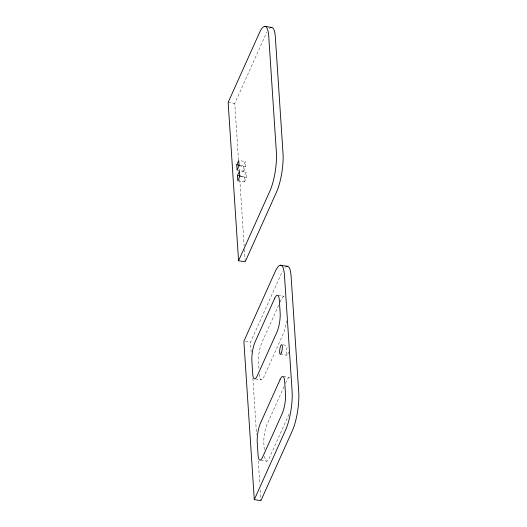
<?xml version="1.0" encoding="UTF-8"?>
<svg xmlns="http://www.w3.org/2000/svg" width="527" height="527" viewBox="0 0 527 527"><rect width="100%" height="100%" fill="white"/><g stroke="black" fill="none" stroke-linecap="round" stroke-linejoin="round"><path stroke-width="0.4" stroke-dasharray="2.63 1.98" d="M238.5 160.043L234.772 103.43L266.135 33.636A27.687 6.858 -81.3 0 1 266.846 32.154M237.104 170.129L243.737 171.143L243.388 165.867L245.351 161.499L239.456 160.603M243.737 171.143L245.694 166.782L245.351 161.499M237.809 180.833L244.442 181.848L244.093 176.571L246.056 172.21L239.423 171.196M244.442 181.848L246.399 177.487L246.056 172.21M251.148 352.194L250.496 342.3L281.859 272.505A27.687 6.858 -81.3 0 1 282.571 271.023M278.678 305.232L261.735 342.939A13.847 3.425 -81.3 0 0 258.507 362.22L258.922 368.551M280.114 302.043L281.339 299.316A13.847 3.425 -81.3 0 1 284.666 296.47M284.033 386.535L267.084 424.242A13.847 3.425 -81.3 0 0 263.862 443.523L264.277 449.854M285.463 383.346L286.688 380.619A13.847 3.425 -81.3 0 1 290.548 378.577M228.138 102.416L234.772 103.43M240.444 165.412L243.388 165.867M239.067 165.768L245.694 166.782M241.149 176.117L244.093 176.571M239.772 176.473L246.399 177.487M278.072 295.278L283.961 296.181M283.144 344.875L287.564 345.547M245.338 341.509L250.496 342.3M280.318 354.236L286.952 355.251M283.421 376.581L289.316 377.484M255.437 378.959L261.333 379.855M260.786 460.262L266.682 461.158M259.291 374.098L259.343 374.888A13.847 3.425 -81.3 0 0 263.955 376.719L283.559 333.097A13.847 3.425 -81.3 0 0 286.53 321.015M239.093 169.068L239.199 170.708M239.785 179.562L244.139 245.793M244.383 249.475L245.141 260.964M252.874 378.399L256.557 434.419M258.316 461.066L259.837 484.241M260.219 489.985L260.918 500.65M269.099 28.721A27.687 6.858 -81.3 0 1 269.679 28.162M284.824 267.591A27.687 6.858 -81.3 0 1 285.97 266.609M264.692 456.191A13.847 3.425 -81.3 0 0 269.31 458.022L288.915 414.4A13.847 3.425 -81.3 0 0 289.264 413.576M288.579 351.878A4.848 1.199 -81.3 0 1 286.286 353.867A4.848 1.199 -81.3 0 1 287.907 345.896"/><path stroke-width="0.79" d="M236.761 164.852L238.718 160.491L239.067 165.768L237.104 170.129L236.761 164.852L239.706 165.3M237.466 175.557L239.423 171.196L239.772 176.473L237.809 180.833L237.466 175.557L240.411 176.005M238.566 260.766L269.929 190.978A27.687 6.858 -81.3 0 0 276.385 152.415L268.737 36.291A27.687 6.858 -81.3 0 0 259.508 32.628L228.138 102.416L238.566 260.766L245.193 261.781L276.563 191.986A27.687 6.858 -81.3 0 0 283.012 153.429L275.371 37.305A27.687 6.858 -81.3 0 0 270.246 27.747M254.291 499.636L285.654 429.841A27.687 6.858 -81.3 0 0 292.11 391.284L284.461 275.16A27.687 6.858 -81.3 0 0 275.232 271.497L243.863 341.285L254.291 499.636L260.918 500.65L292.287 430.855A27.687 6.858 -81.3 0 0 298.737 392.299L291.095 276.174A27.687 6.858 -81.3 0 0 286.378 266.398M264.758 26.35L271.392 27.364M280.483 265.219L287.116 266.234M274.705 298.308L255.101 341.924A13.847 3.425 -81.3 0 0 251.88 361.206L252.71 373.874A13.847 3.425 -81.3 0 0 257.328 375.705L276.932 332.089A13.847 3.425 -81.3 0 0 280.16 312.807L279.323 300.14A13.847 3.425 -81.3 0 0 274.705 298.308M280.061 379.605L260.457 423.227A13.847 3.425 -81.3 0 0 257.229 442.509L258.065 455.176A13.847 3.425 -81.3 0 0 262.677 457.008L282.281 413.385A13.847 3.425 -81.3 0 0 285.509 394.11L284.672 381.443A13.847 3.425 -81.3 0 0 280.061 379.605M281.583 352.22A4.848 1.199 -81.3 0 0 281.793 344.671A4.848 1.199 -81.3 0 0 279.606 351.437A4.848 1.199 -81.3 0 0 281.583 352.22"/></g></svg>
